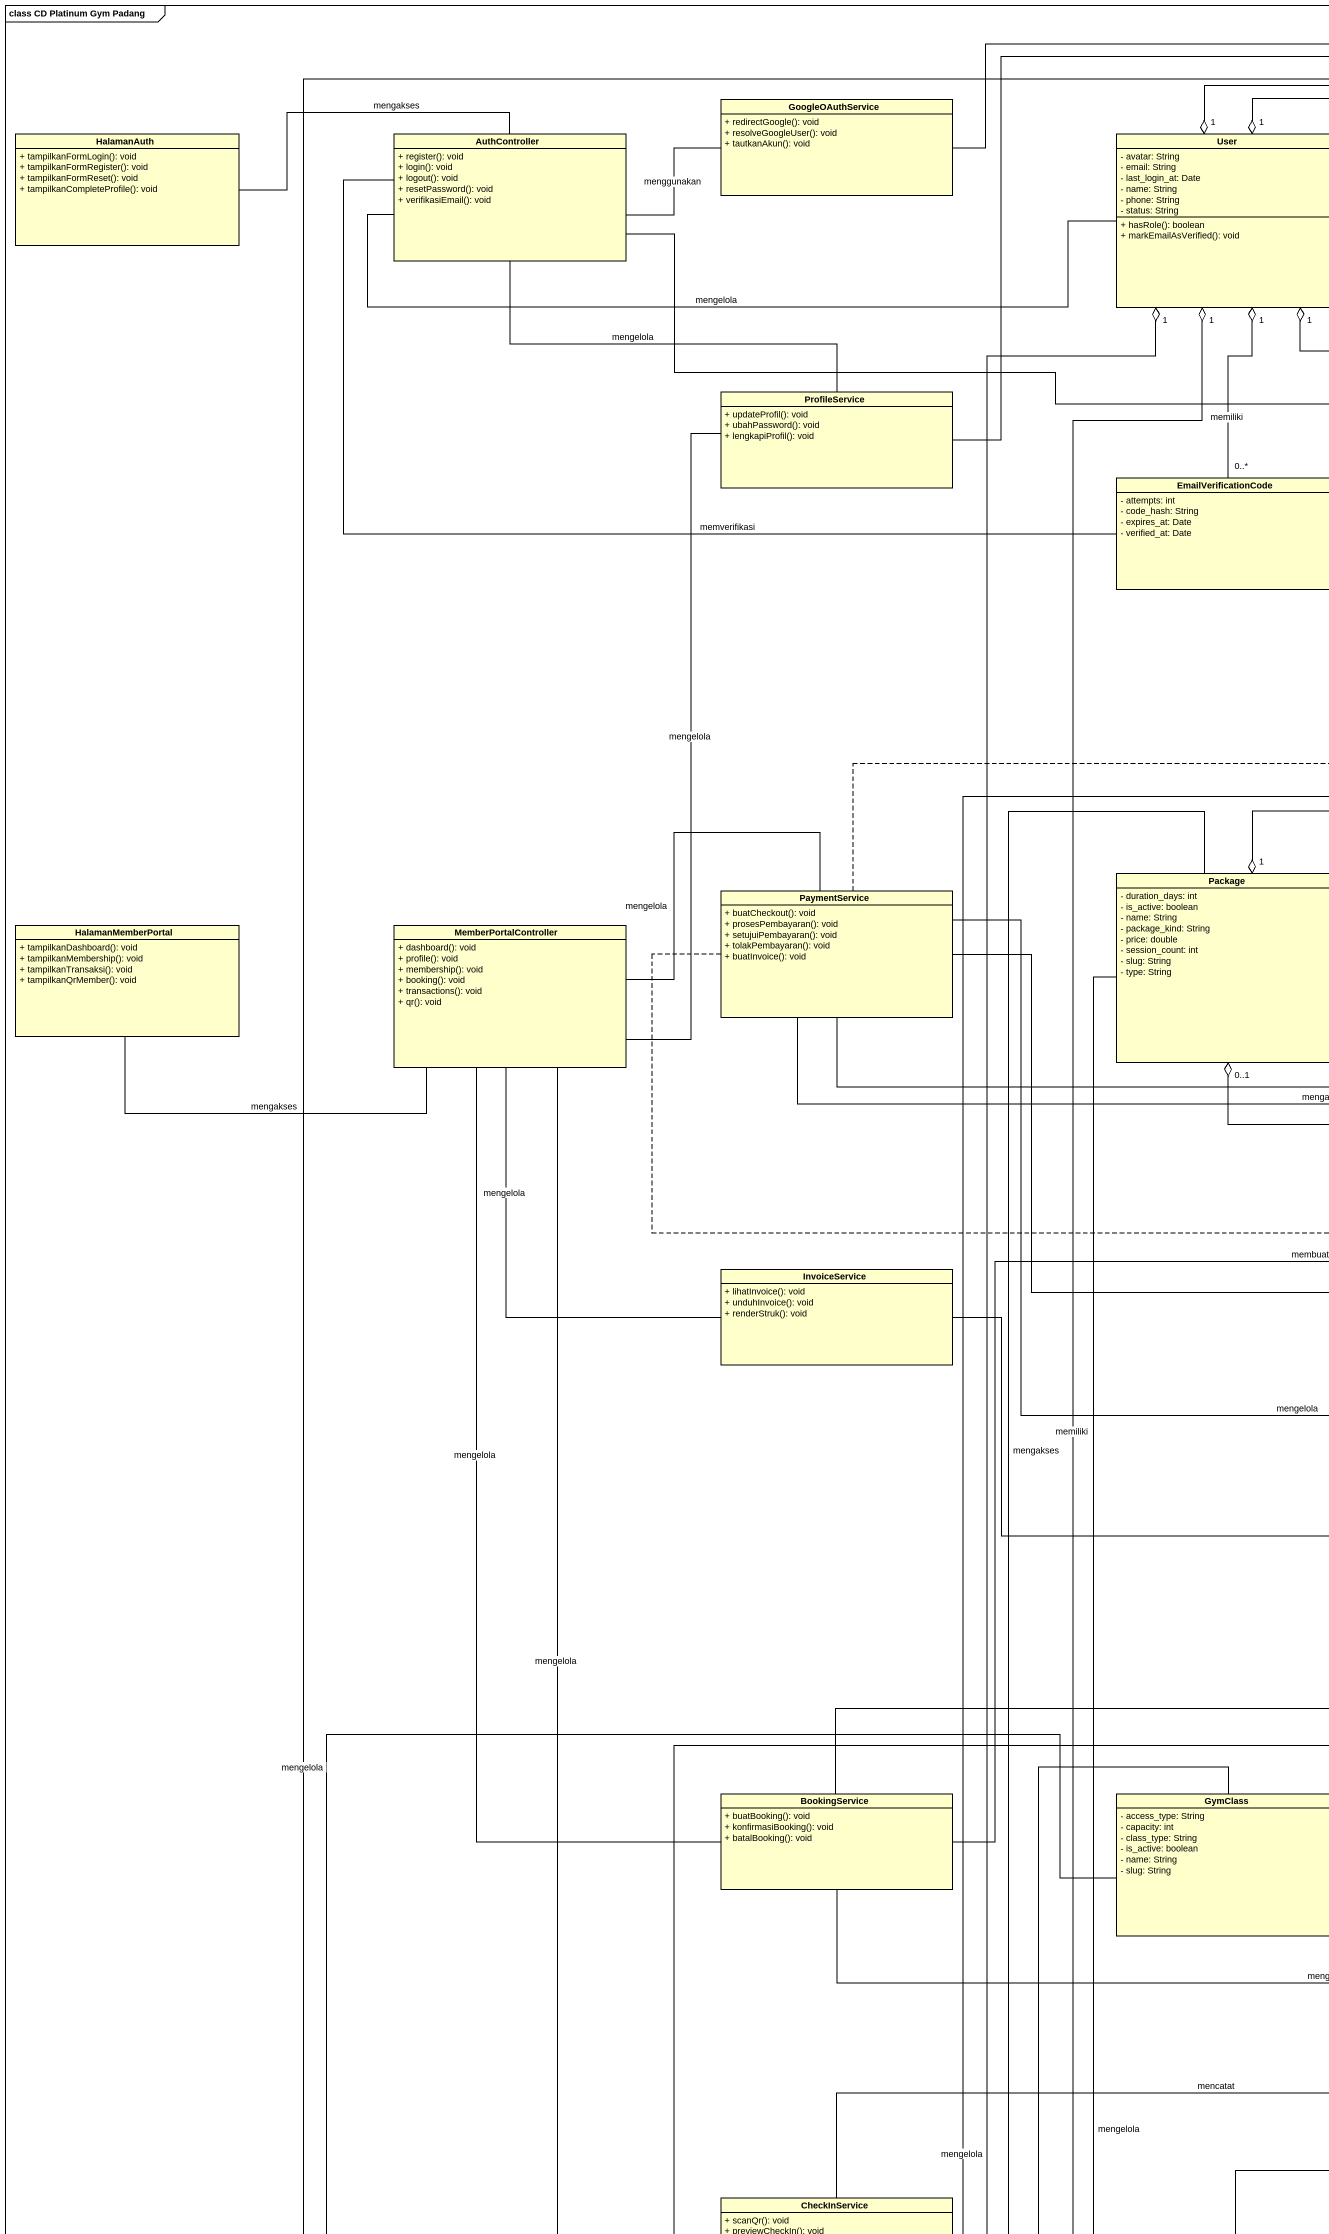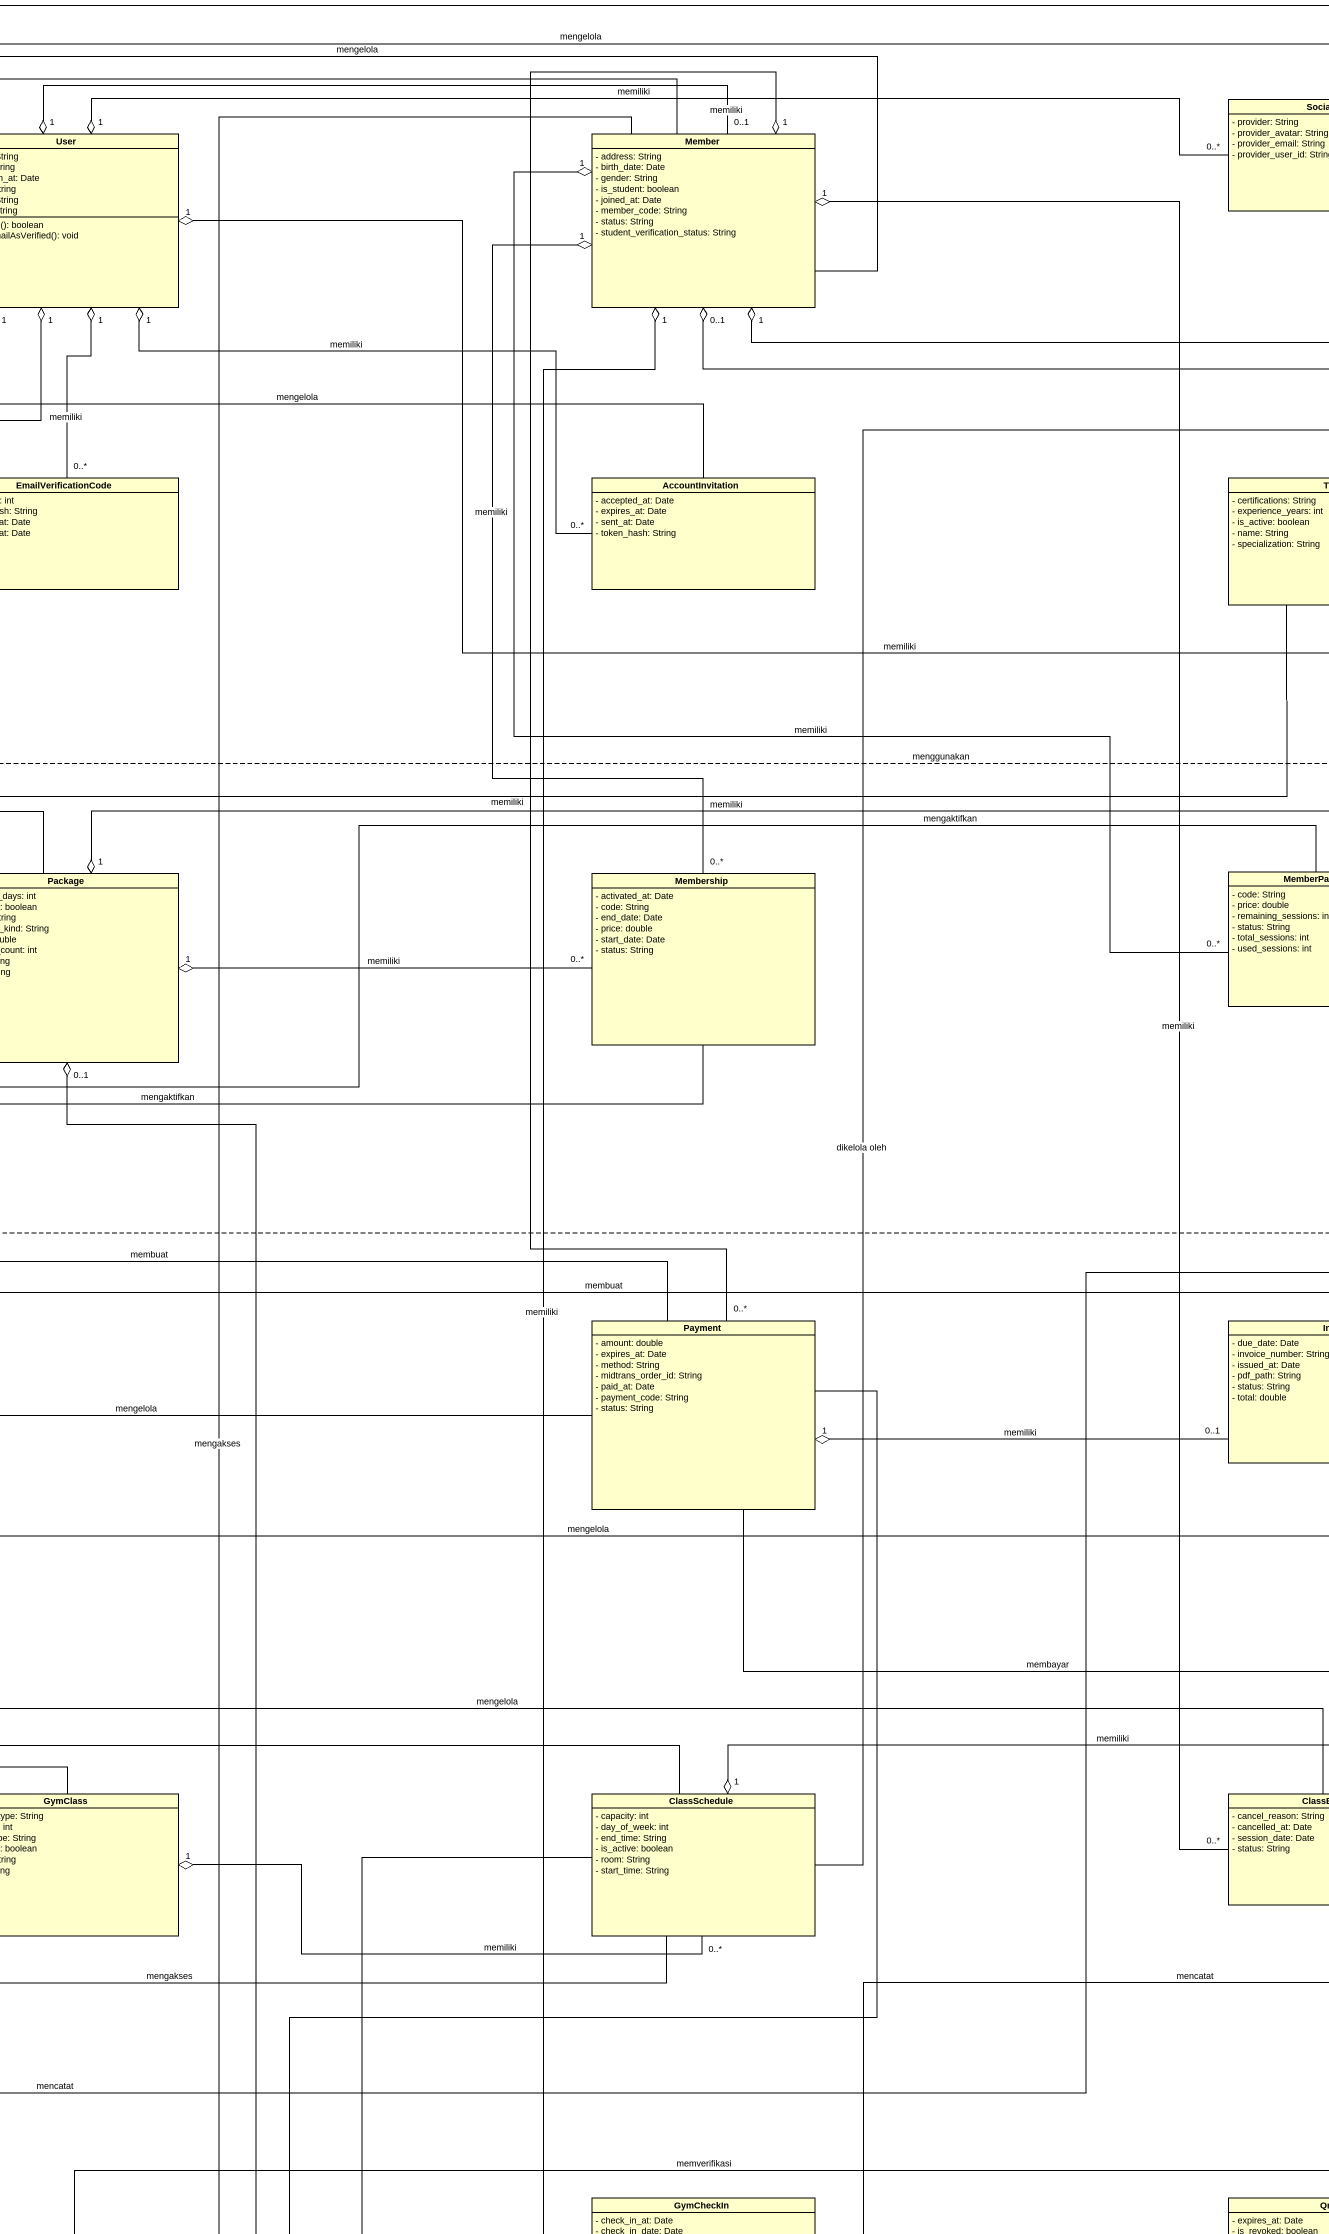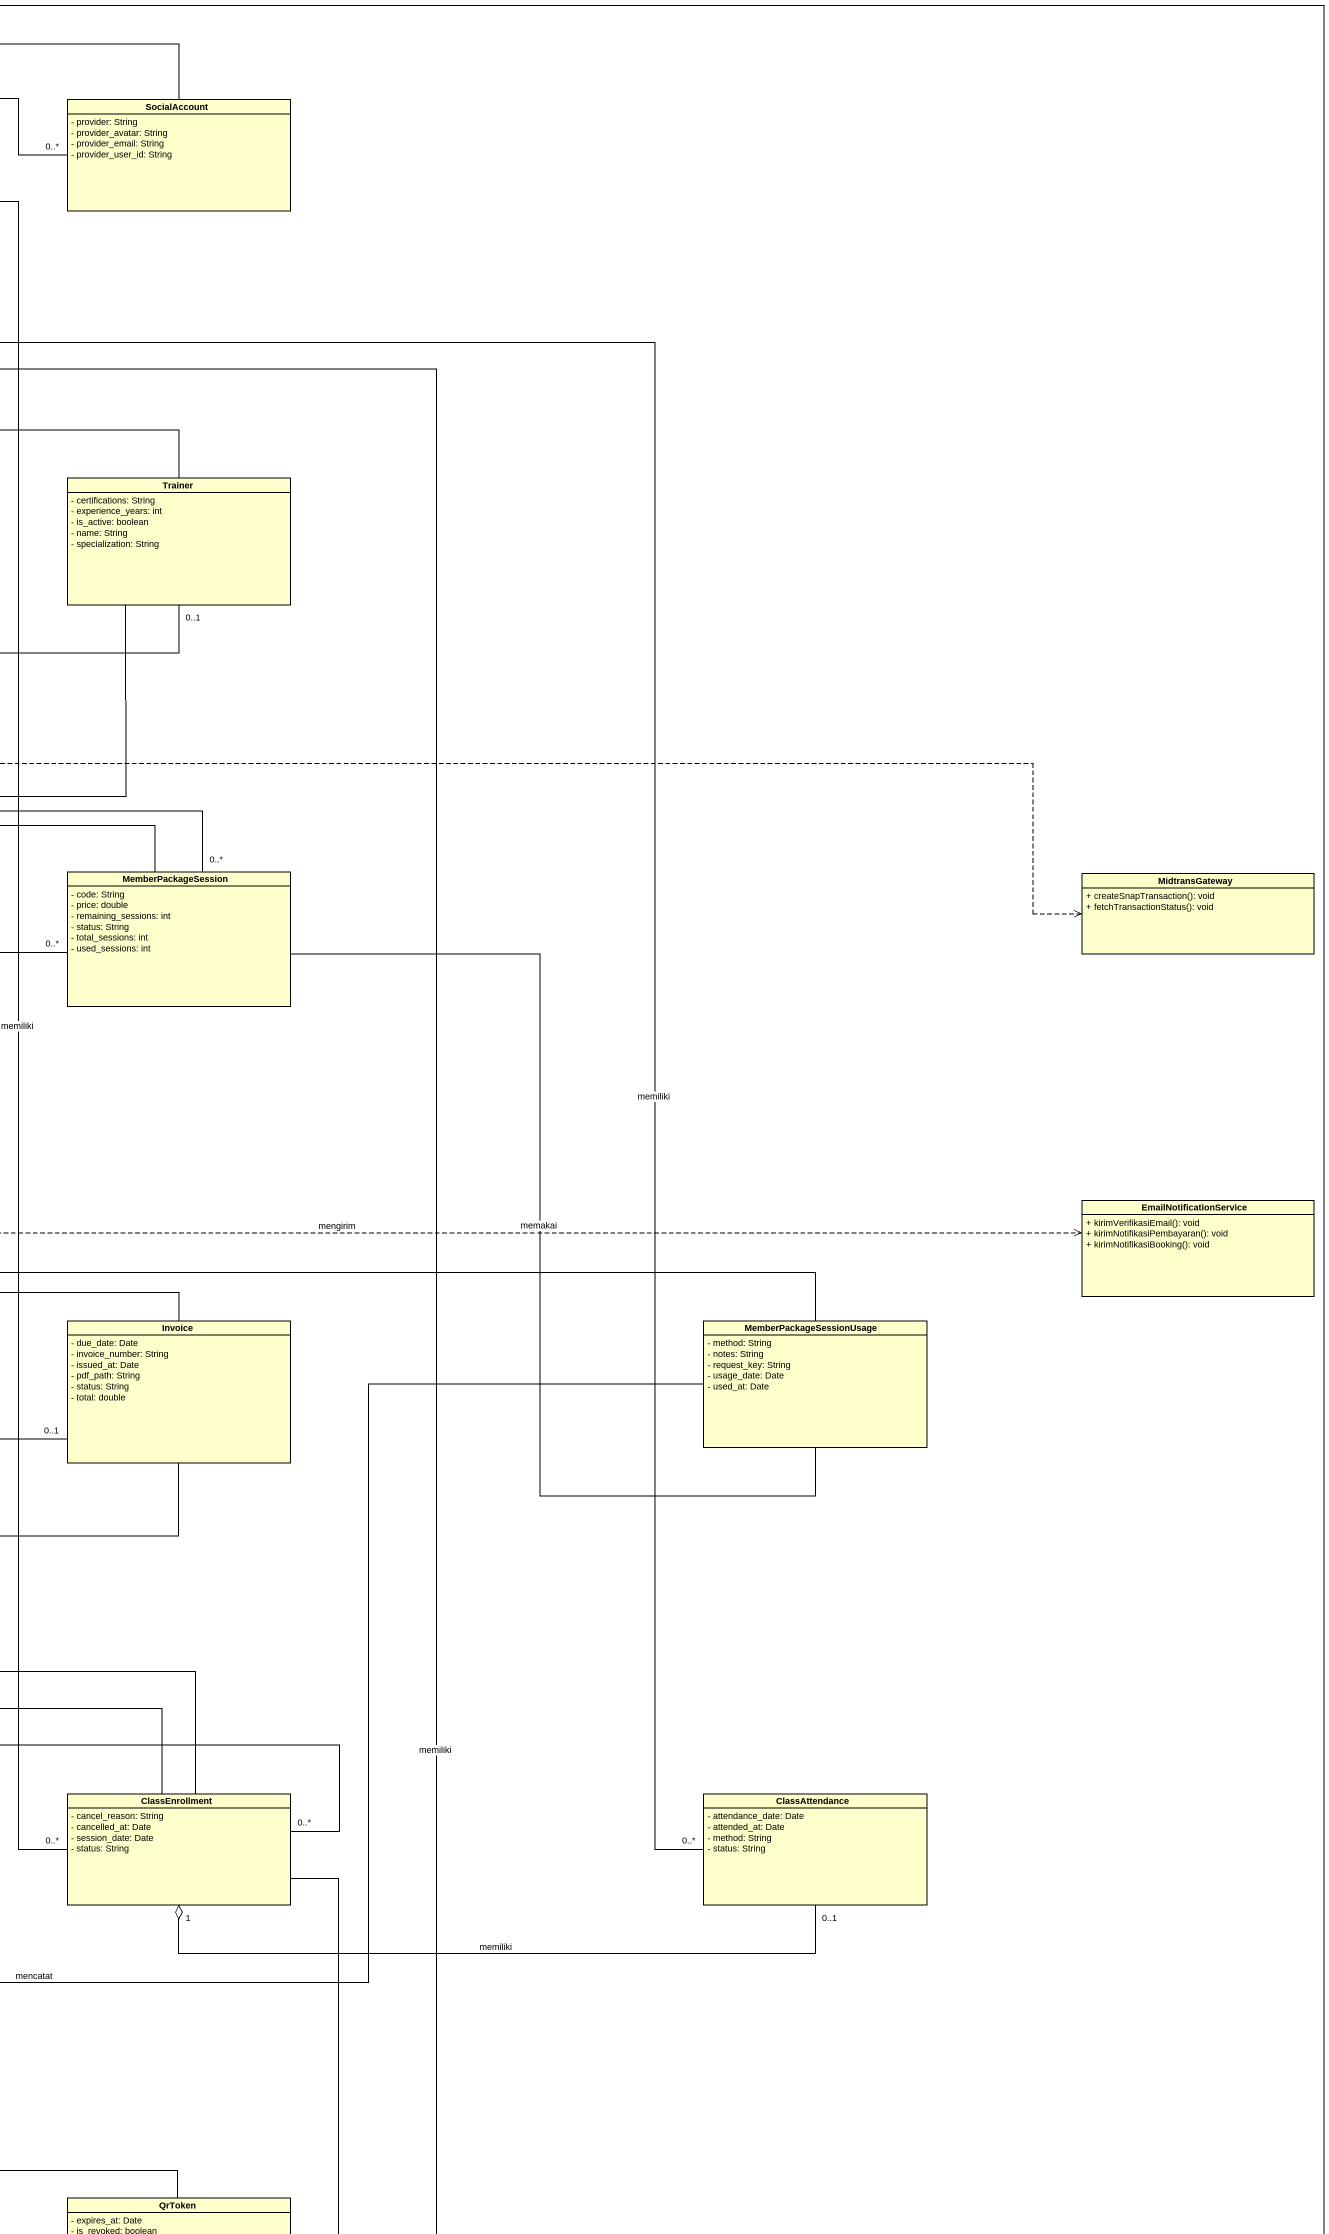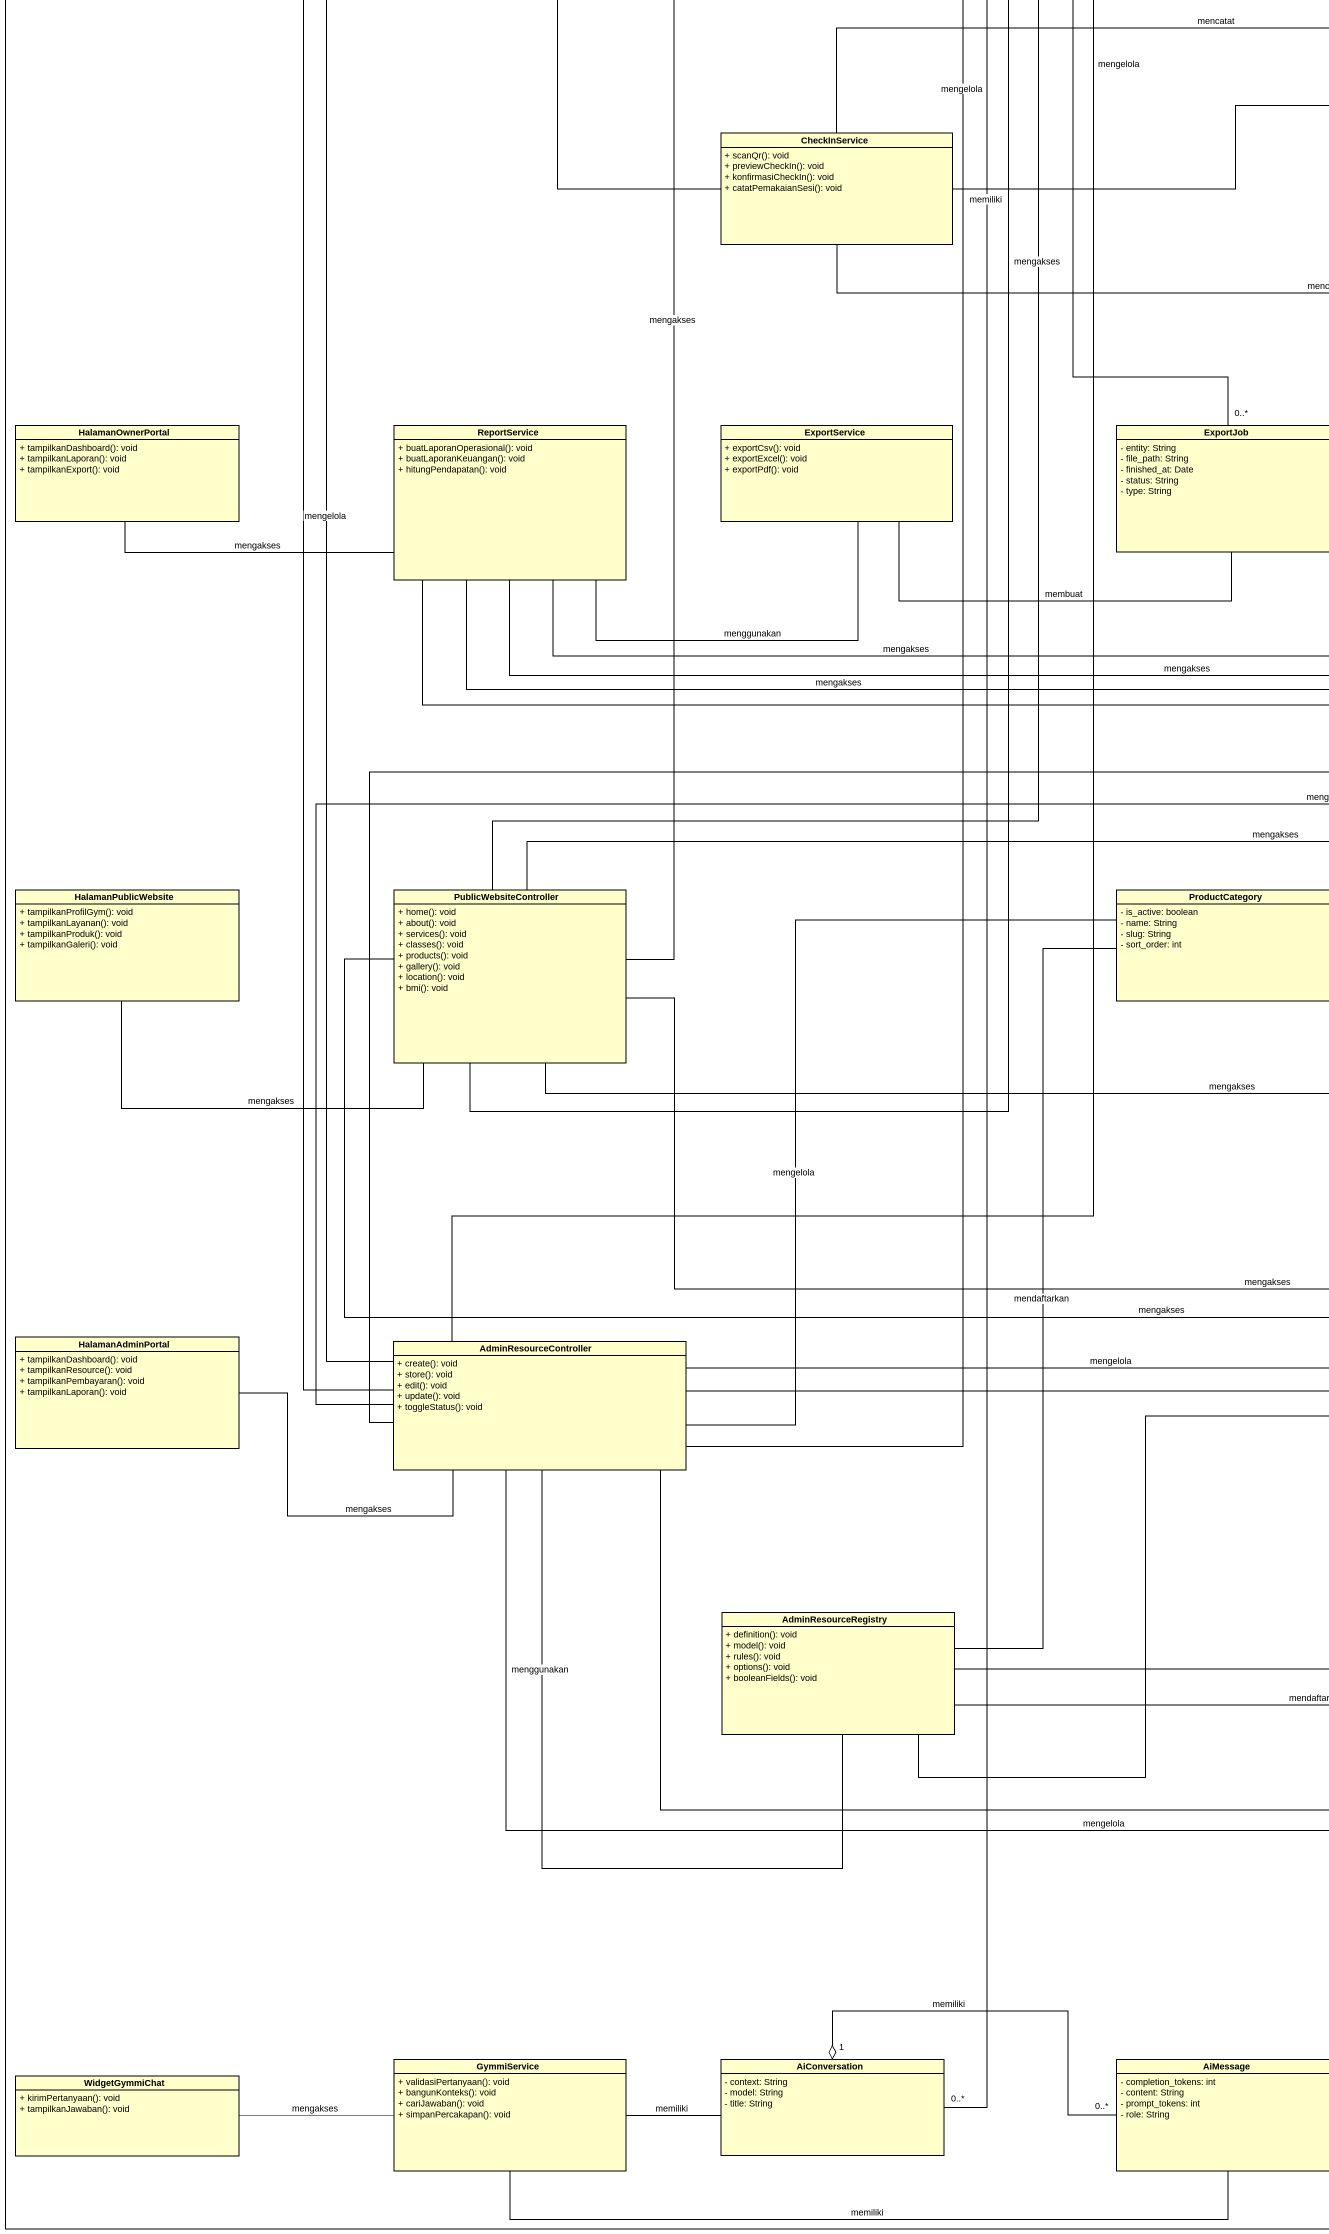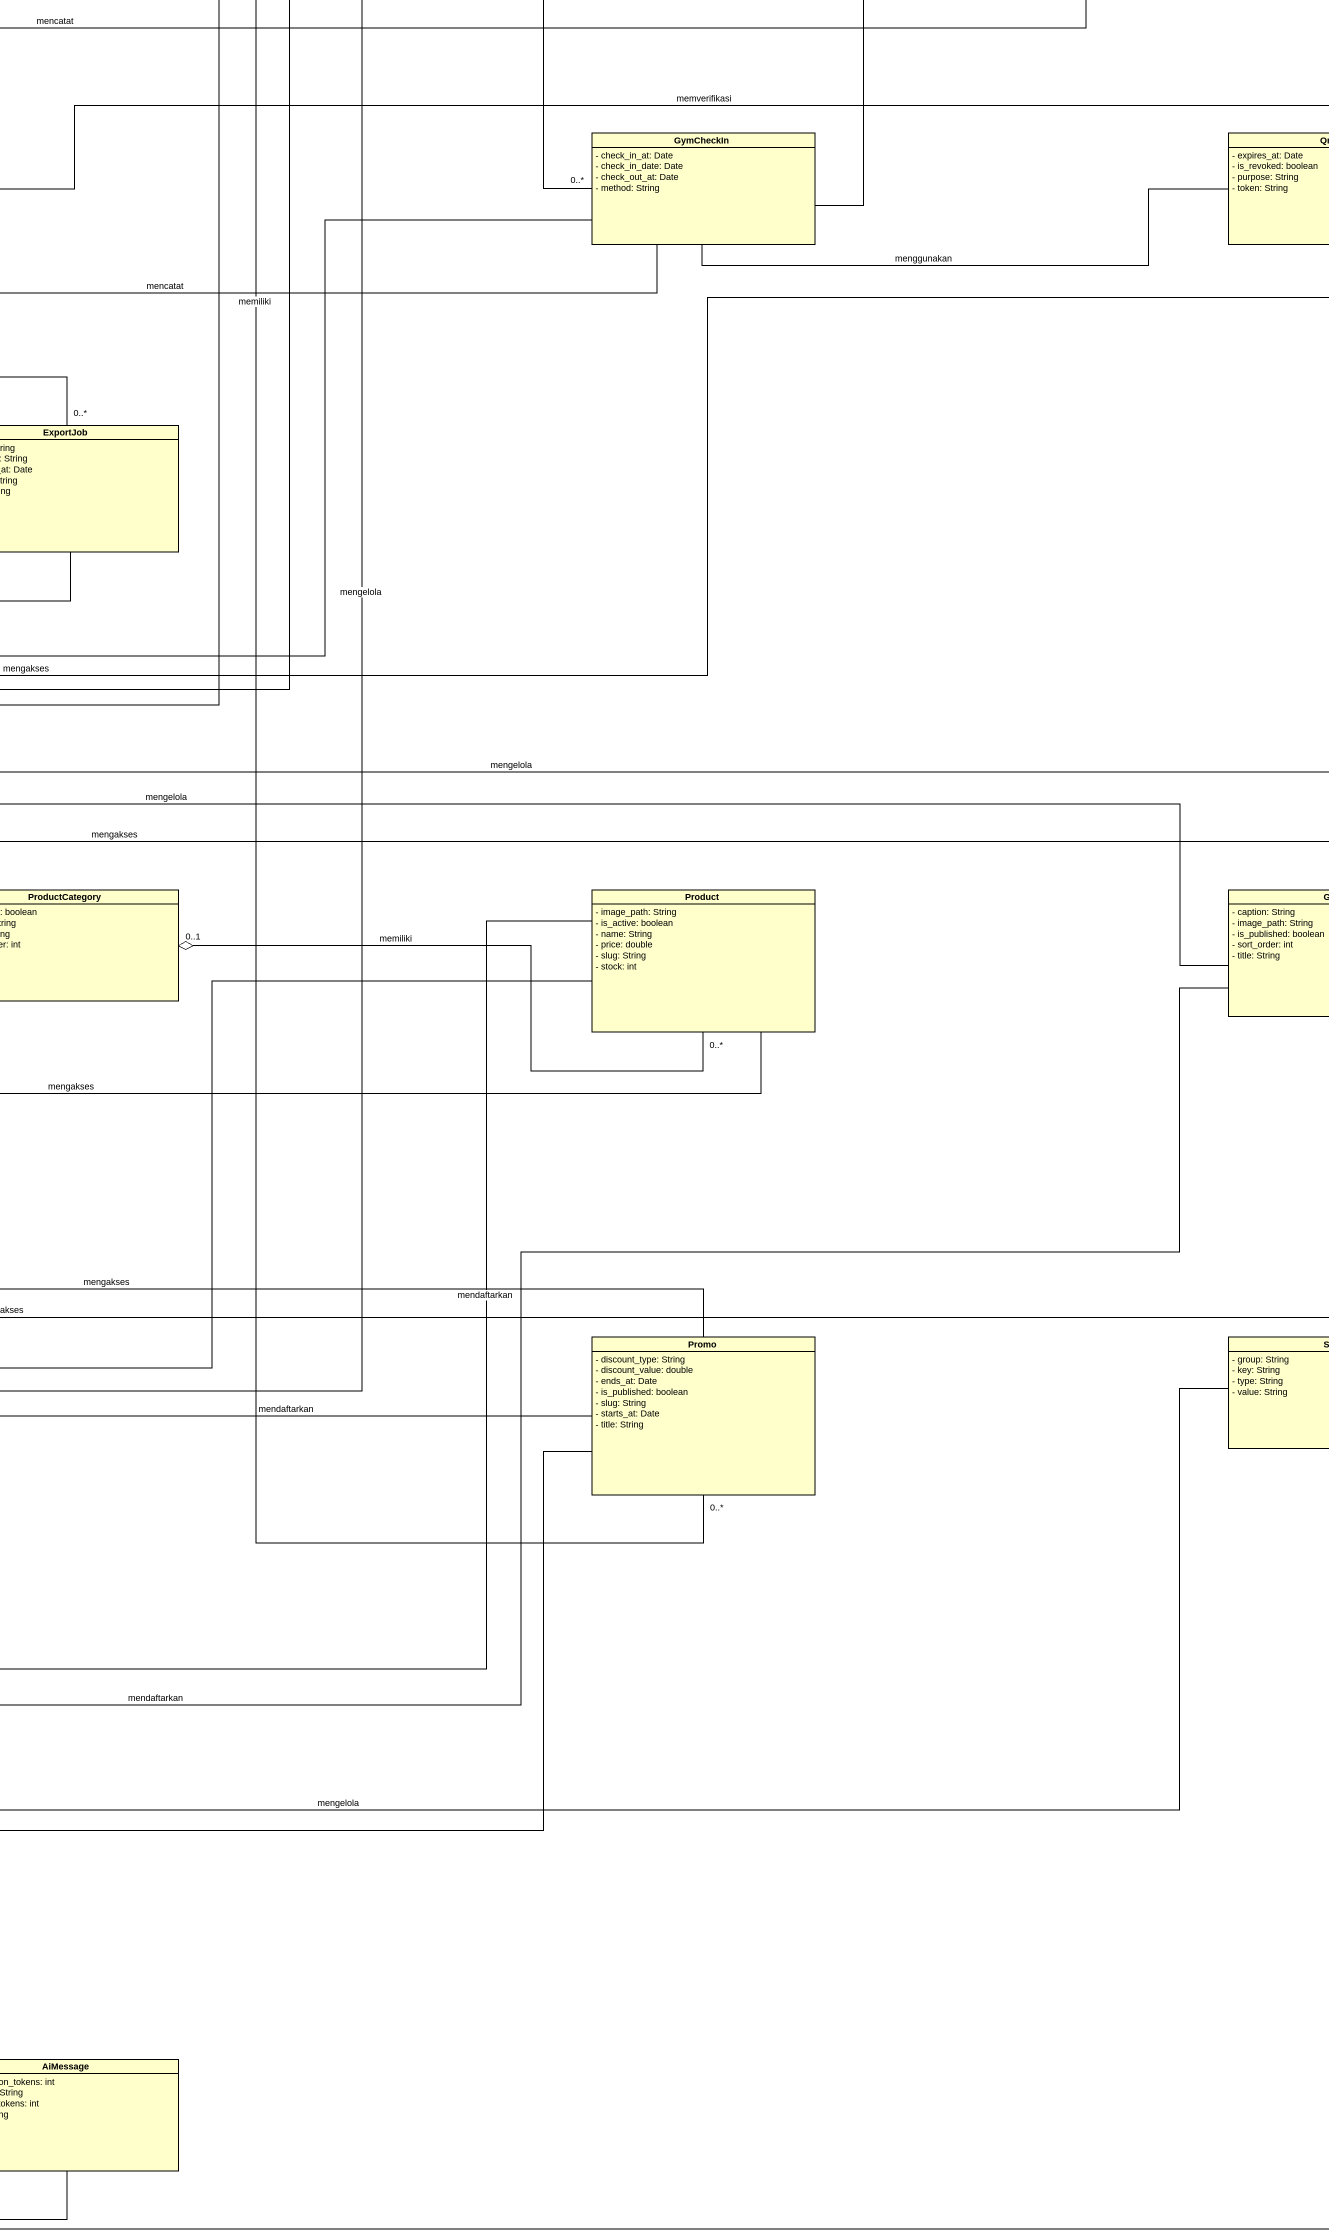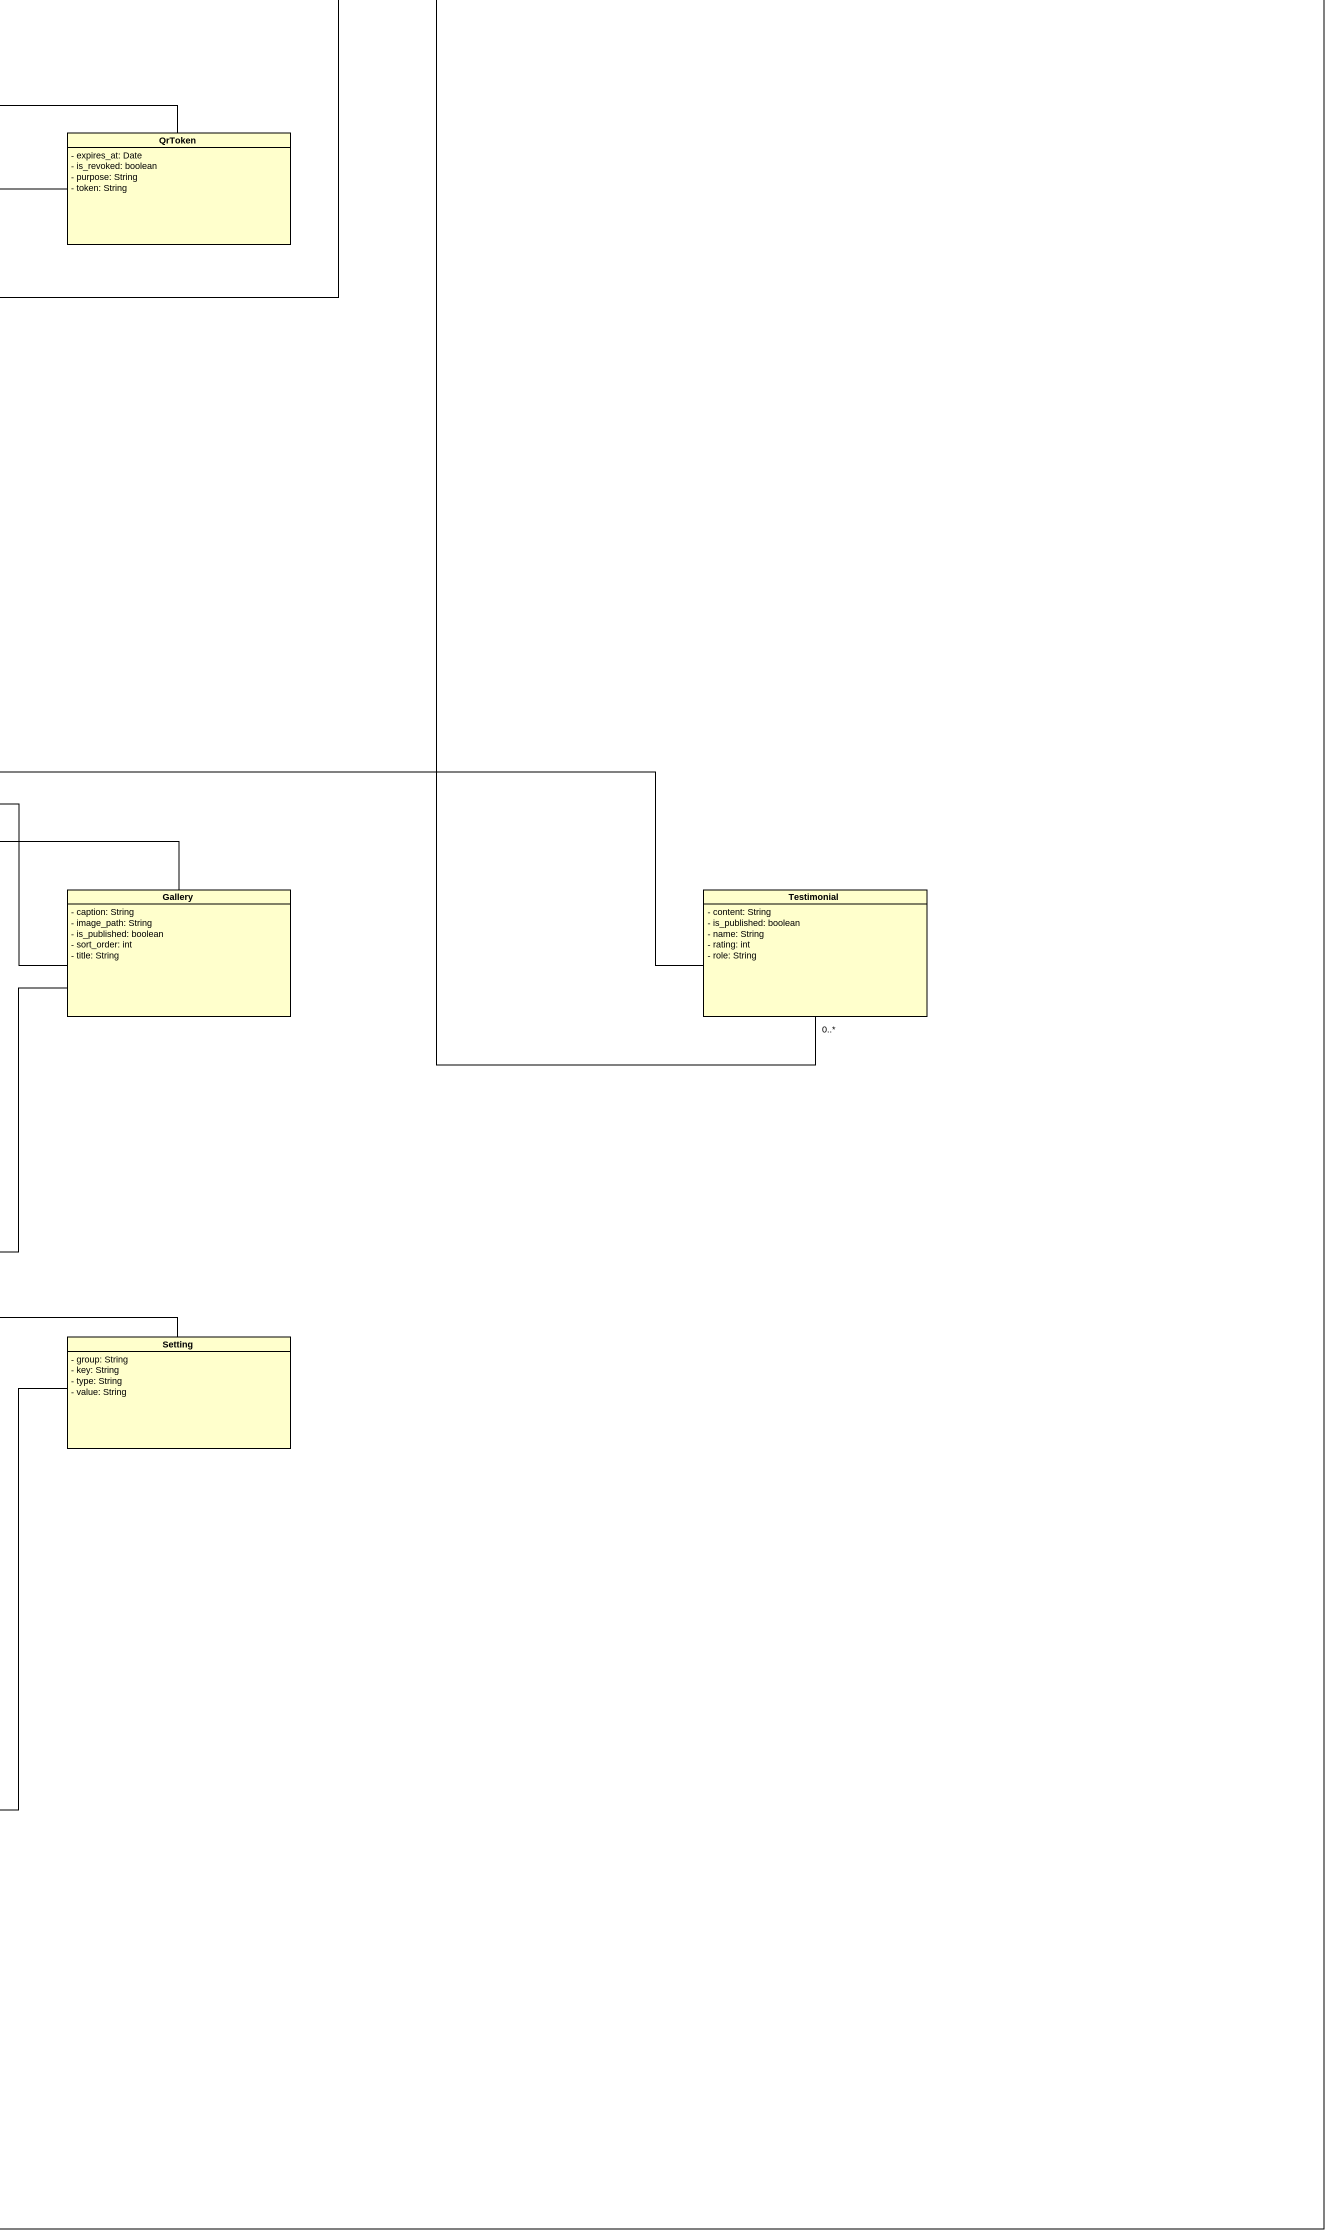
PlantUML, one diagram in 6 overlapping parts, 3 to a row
@startuml
mainframe class CD Platinum Gym Padang
hide circle
hide empty members
skinparam classAttributeIconSize 0
class GoogleOAuthService {
  + redirectGoogle(): void
  + resolveGoogleUser(): void
  + tautkanAkun(): void
}
class SocialAccount {
  - provider: String
  - provider_avatar: String
  - provider_email: String
  - provider_user_id: String
}
class HalamanAuth {
  + tampilkanFormLogin(): void
  + tampilkanFormRegister(): void
  + tampilkanFormReset(): void
  + tampilkanCompleteProfile(): void
}
class AuthController {
  + register(): void
  + login(): void
  + logout(): void
  + resetPassword(): void
  + verifikasiEmail(): void
}
class User {
  - avatar: String
  - email: String
  - last_login_at: Date
  - name: String
  - phone: String
  - status: String
  + hasRole(): boolean
  + markEmailAsVerified(): void
}
class Member {
  - address: String
  - birth_date: Date
  - gender: String
  - is_student: boolean
  - joined_at: Date
  - member_code: String
  - status: String
  - student_verification_status: String
}
class ProfileService {
  + updateProfil(): void
  + ubahPassword(): void
  + lengkapiProfil(): void
}
class EmailVerificationCode {
  - attempts: int
  - code_hash: String
  - expires_at: Date
  - verified_at: Date
}
class AccountInvitation {
  - accepted_at: Date
  - expires_at: Date
  - sent_at: Date
  - token_hash: String
}
class Trainer {
  - certifications: String
  - experience_years: int
  - is_active: boolean
  - name: String
  - specialization: String
}
class PaymentService {
  + buatCheckout(): void
  + prosesPembayaran(): void
  + setujuiPembayaran(): void
  + tolakPembayaran(): void
  + buatInvoice(): void
}
class "Package" as Package_ {
  - duration_days: int
  - is_active: boolean
  - name: String
  - package_kind: String
  - price: double
  - session_count: int
  - slug: String
  - type: String
}
class Membership {
  - activated_at: Date
  - code: String
  - end_date: Date
  - price: double
  - start_date: Date
  - status: String
}
class MemberPackageSession {
  - code: String
  - price: double
  - remaining_sessions: int
  - status: String
  - total_sessions: int
  - used_sessions: int
}
class MidtransGateway {
  + createSnapTransaction(): void
  + fetchTransactionStatus(): void
}
class HalamanMemberPortal {
  + tampilkanDashboard(): void
  + tampilkanMembership(): void
  + tampilkanTransaksi(): void
  + tampilkanQrMember(): void
}
class MemberPortalController {
  + dashboard(): void
  + profile(): void
  + membership(): void
  + booking(): void
  + transactions(): void
  + qr(): void
}
class EmailNotificationService {
  + kirimVerifikasiEmail(): void
  + kirimNotifikasiPembayaran(): void
  + kirimNotifikasiBooking(): void
}
class InvoiceService {
  + lihatInvoice(): void
  + unduhInvoice(): void
  + renderStruk(): void
}
class Payment {
  - amount: double
  - expires_at: Date
  - method: String
  - midtrans_order_id: String
  - paid_at: Date
  - payment_code: String
  - status: String
}
class Invoice {
  - due_date: Date
  - invoice_number: String
  - issued_at: Date
  - pdf_path: String
  - status: String
  - total: double
}
class MemberPackageSessionUsage {
  - method: String
  - notes: String
  - request_key: String
  - usage_date: Date
  - used_at: Date
}
class BookingService {
  + buatBooking(): void
  + konfirmasiBooking(): void
  + batalBooking(): void
}
class GymClass {
  - access_type: String
  - capacity: int
  - class_type: String
  - is_active: boolean
  - name: String
  - slug: String
}
class ClassSchedule {
  - capacity: int
  - day_of_week: int
  - end_time: String
  - is_active: boolean
  - room: String
  - start_time: String
}
class ClassEnrollment {
  - cancel_reason: String
  - cancelled_at: Date
  - session_date: Date
  - status: String
}
class ClassAttendance {
  - attendance_date: Date
  - attended_at: Date
  - method: String
  - status: String
}
class CheckInService {
  + scanQr(): void
  + previewCheckIn(): void
  + konfirmasiCheckIn(): void
  + catatPemakaianSesi(): void
}
class GymCheckIn {
  - check_in_at: Date
  - check_in_date: Date
  - check_out_at: Date
  - method: String
}
class QrToken {
  - expires_at: Date
  - is_revoked: boolean
  - purpose: String
  - token: String
}
class HalamanOwnerPortal {
  + tampilkanDashboard(): void
  + tampilkanLaporan(): void
  + tampilkanExport(): void
}
class ReportService {
  + buatLaporanOperasional(): void
  + buatLaporanKeuangan(): void
  + hitungPendapatan(): void
}
class ExportService {
  + exportCsv(): void
  + exportExcel(): void
  + exportPdf(): void
}
class ExportJob {
  - entity: String
  - file_path: String
  - finished_at: Date
  - status: String
  - type: String
}
class HalamanPublicWebsite {
  + tampilkanProfilGym(): void
  + tampilkanLayanan(): void
  + tampilkanProduk(): void
  + tampilkanGaleri(): void
}
class PublicWebsiteController {
  + home(): void
  + about(): void
  + services(): void
  + classes(): void
  + products(): void
  + gallery(): void
  + location(): void
  + bmi(): void
}
class ProductCategory {
  - is_active: boolean
  - name: String
  - slug: String
  - sort_order: int
}
class Product {
  - image_path: String
  - is_active: boolean
  - name: String
  - price: double
  - slug: String
  - stock: int
}
class Gallery {
  - caption: String
  - image_path: String
  - is_published: boolean
  - sort_order: int
  - title: String
}
class Testimonial {
  - content: String
  - is_published: boolean
  - name: String
  - rating: int
  - role: String
}
class HalamanAdminPortal {
  + tampilkanDashboard(): void
  + tampilkanResource(): void
  + tampilkanPembayaran(): void
  + tampilkanLaporan(): void
}
class AdminResourceController {
  + create(): void
  + store(): void
  + edit(): void
  + update(): void
  + toggleStatus(): void
}
class Promo {
  - discount_type: String
  - discount_value: double
  - ends_at: Date
  - is_published: boolean
  - slug: String
  - starts_at: Date
  - title: String
}
class Setting {
  - group: String
  - key: String
  - type: String
  - value: String
}
class AdminResourceRegistry {
  + definition(): void
  + model(): void
  + rules(): void
  + options(): void
  + booleanFields(): void
}
class WidgetGymmiChat {
  + kirimPertanyaan(): void
  + tampilkanJawaban(): void
}
class GymmiService {
  + validasiPertanyaan(): void
  + bangunKonteks(): void
  + cariJawaban(): void
  + simpanPercakapan(): void
}
class AiConversation {
  - context: String
  - model: String
  - title: String
}
class AiMessage {
  - completion_tokens: int
  - content: String
  - prompt_tokens: int
  - role: String
}
GoogleOAuthService -right- SocialAccount : mengelola
SocialAccount "0..*" -left-o "1" User : memiliki
HalamanAuth -right- AuthController : mengakses
AuthController -right- GoogleOAuthService : menggunakan
AuthController -right- User : mengelola
AuthController -- ProfileService : mengelola
AuthController -right- EmailVerificationCode : memverifikasi
AuthController -right- AccountInvitation : mengelola
Member "0..1" -left-o "1" User : memiliki
ProfileService -right- Member : mengelola
EmailVerificationCode "0..*" -up-o "1" User : memiliki
AccountInvitation "0..*" -left-o "1" User : memiliki
Trainer "0..1" -left-o "1" User : memiliki
PaymentService -right- Membership : mengaktifkan
PaymentService -right- MemberPackageSession : mengaktifkan
PaymentService .right.> MidtransGateway : menggunakan
PaymentService .right.> EmailNotificationService : mengirim
PaymentService -right- Payment : mengelola
PaymentService -right- Invoice : membuat
Membership "0..*" -up-o "1" Member : memiliki
Membership "0..*" -left-o "1" Package_ : memiliki
MemberPackageSession "0..*" -up-o "1" Member : memiliki
MemberPackageSession "0..*" -left-o "1" Package_ : memiliki
HalamanMemberPortal -right- MemberPortalController : mengakses
MemberPortalController -up- ProfileService : mengelola
MemberPortalController -right- PaymentService : mengelola
MemberPortalController -- InvoiceService : mengelola
MemberPortalController -- BookingService : mengelola
MemberPortalController -- CheckInService : mengelola
InvoiceService -right- Invoice : mengelola
Payment "0..*" -up-o "1" Member : memiliki
Payment -- ClassEnrollment : membayar
Invoice "0..1" -left-o "1" Payment : memiliki
MemberPackageSessionUsage -up- MemberPackageSession : memakai
MemberPackageSessionUsage -- GymCheckIn : mencatat
BookingService -right- Payment : membuat
BookingService -right- ClassSchedule : mengakses
BookingService -right- ClassEnrollment : mengelola
ClassSchedule -up- Trainer : dikelola oleh
ClassSchedule "0..*" -left-o "1" GymClass : memiliki
ClassEnrollment "0..*" -up-o "1" Member : memiliki
ClassEnrollment "0..*" -left-o "1" ClassSchedule : memiliki
ClassAttendance "0..*" -up-o "1" Member : memiliki
ClassAttendance "0..1" -left-o "1" ClassEnrollment : memiliki
CheckInService -right- MemberPackageSessionUsage : mencatat
CheckInService -right- GymCheckIn : mencatat
CheckInService -right- QrToken : memverifikasi
GymCheckIn "0..*" -up-o "1" Member : memiliki
GymCheckIn -right- QrToken : menggunakan
HalamanOwnerPortal -right- ReportService : mengakses
ReportService -up- Member : mengakses
ReportService -up- Payment : mengakses
ReportService -right- ClassEnrollment : mengakses
ReportService -right- GymCheckIn : mengakses
ReportService -right- ExportService : menggunakan
ExportService -right- ExportJob : membuat
ExportJob "0..*" -up-o "1" User : memiliki
HalamanPublicWebsite -right- PublicWebsiteController : mengakses
PublicWebsiteController -up- Package_ : mengakses
PublicWebsiteController -up- GymClass : mengakses
PublicWebsiteController -up- ClassSchedule : mengakses
PublicWebsiteController -right- Product : mengakses
PublicWebsiteController -right- Gallery : mengakses
PublicWebsiteController -right- Promo : mengakses
PublicWebsiteController -right- Setting : mengakses
Product "0..*" -left-o "0..1" ProductCategory : memiliki
Testimonial "0..*" -up-o "0..1" Member : memiliki
HalamanAdminPortal -right- AdminResourceController : mengakses
AdminResourceController -up- Member : mengelola
AdminResourceController -up- Trainer : mengelola
AdminResourceController -up- Package_ : mengelola
AdminResourceController -up- GymClass : mengelola
AdminResourceController -up- ClassSchedule : mengelola
AdminResourceController -up- ProductCategory : mengelola
AdminResourceController -right- Product : mengelola
AdminResourceController -right- Gallery : mengelola
AdminResourceController -right- Testimonial : mengelola
AdminResourceController -right- Promo : mengelola
AdminResourceController -right- Setting : mengelola
AdminResourceController -- AdminResourceRegistry : menggunakan
Promo "0..*" -up-o "0..1" Package_ : memiliki
AdminResourceRegistry -up- ProductCategory : mendaftarkan
AdminResourceRegistry -up- Product : mendaftarkan
AdminResourceRegistry -right- Gallery : mendaftarkan
AdminResourceRegistry -right- Promo : mendaftarkan
WidgetGymmiChat -right- GymmiService : mengakses
GymmiService -right- AiConversation : memiliki
GymmiService -right- AiMessage : memiliki
AiConversation "0..*" -up-o "1" User : memiliki
AiMessage "0..*" -left-o "1" AiConversation : memiliki
@enduml
